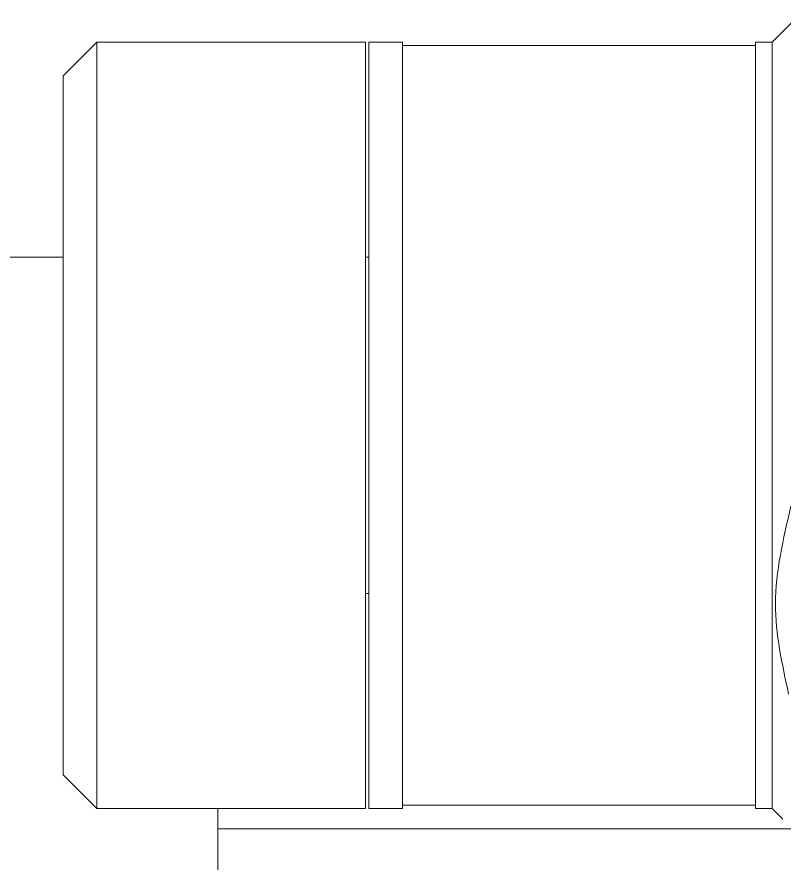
# Model space of a CAD drawing. Extents: x 500 to 100500, y -14500 to 21140.
# Drawn here: x 6057.11 to 6079.94, y 9453.94 to 9479.11 of the extents above; entities that cross this region are included whole.
import ezdxf

# ---------------------------------------------------------------- set-up
doc = ezdxf.new("R2010")
doc.units = 0
doc.linetypes.add('SLD-Solid', pattern=[0])
doc.layers.add('D', color=7, linetype='CONTINUOUS')
doc.layers.add('MODEL', color=7, linetype='SLD-Solid', lineweight=15)

# ---------------------------------------------------------------- blocks, each defined once
blk = doc.blocks.new('KASDADS')
at = {"layer": 'MODEL', "color": 4}
for p, q in [((-53581.765, -66374.738, 21.357), (-53582.516, -66375.489, 21.357)), ((-53602.616, -66375.489, 21.357), (-53603.616, -66376.489, 21.357)), ((-53594.616, -66375.489, 21.357), (-53602.616, -66375.489, 21.357)), ((-53602.616, -66375.489, 21.357), (-53602.616, -66392.159, 21.357)), ((-53594.616, -66392.159, 21.357), (-53594.616, -66375.489, 21.357)), ((-53593.516, -66375.489, 21.357), (-53594.516, -66375.489, 21.357)), ((-53594.516, -66375.489, 21.357), (-53594.516, -66392.159, 21.357)), ((-53593.516, -66392.159, 21.357), (-53593.516, -66375.489, 21.357)), ((-53583.016, -66375.589, 21.357), (-53593.516, -66375.589, 21.357)), ((-53582.516, -66375.489, 21.357), (-53583.016, -66375.489, 21.357)), ((-53583.016, -66375.489, 21.357), (-53583.016, -66392.159, 21.357)), ((-53582.516, -66375.489, 21.357), (-53582.516, -66398.289, 21.357)), ((-53603.616, -66376.489, 21.357), (-53603.616, -66377.667, 21.357)), ((-53603.616, -66377.667, 21.357), (-53603.616, -66397.289, 21.357)), ((-53619.516, -66381.889, 21.357), (-53603.616, -66381.889, 21.357)), ((-53594.516, -66381.889, 21.357), (-53594.616, -66381.889, 21.357)), ((-53594.616, -66391.889, 21.357), (-53594.516, -66391.889, 21.357)), ((-53602.616, -66392.159, 21.357), (-53602.616, -66398.289, 21.357)), ((-53594.616, -66398.289, 21.357), (-53594.616, -66392.159, 21.357)), ((-53594.516, -66392.159, 21.357), (-53594.516, -66398.289, 21.357)), ((-53593.516, -66398.289, 21.357), (-53593.516, -66392.159, 21.357)), ((-53583.016, -66392.159, 21.357), (-53583.016, -66398.289, 21.357)), ((-53603.616, -66397.289, 21.357), (-53602.616, -66398.289, 21.357)), ((-53602.616, -66398.289, 21.357), (-53594.616, -66398.289, 21.357)), ((-53599.016, -66398.889, 21.357), (-53599.016, -66398.289, 21.357)), ((-53594.516, -66398.289, 21.357), (-53593.516, -66398.289, 21.357)), ((-53593.516, -66398.189, 21.357), (-53583.016, -66398.189, 21.357)), ((-53583.016, -66398.289, 21.357), (-53582.516, -66398.289, 21.357)), ((-53582.516, -66398.289, 21.357), (-53582.198, -66398.607, 21.357)), ((-53599.016, -66398.889, 21.357), (-53581.844, -66398.889, 21.357)), ((-53599.016, -66400.889, 21.357), (-53599.016, -66398.889, 21.357))]:
    blk.add_line(p, q, dxfattribs=at)
blk.add_open_spline([(-53582.026, -66394.886, 21.357), (-53582.221, -66393.992, 21.357), (-53582.628, -66392.128, 21.357), (-53582.187, -66390.267, 21.357), (-53581.958, -66389.299, 21.357)], degree=3, knots=[0, 0, 0, 0, 0.479445, 1, 1, 1, 1], dxfattribs=at)

msp = doc.modelspace()

# ---------------------------------------------------------------- block references
at = {"layer": 'D', "color": 1}
msp.add_blockref('KASDADS', (59662.098, 75853.851, -31.832), dxfattribs=at)

doc.saveas('drawing.dxf')
